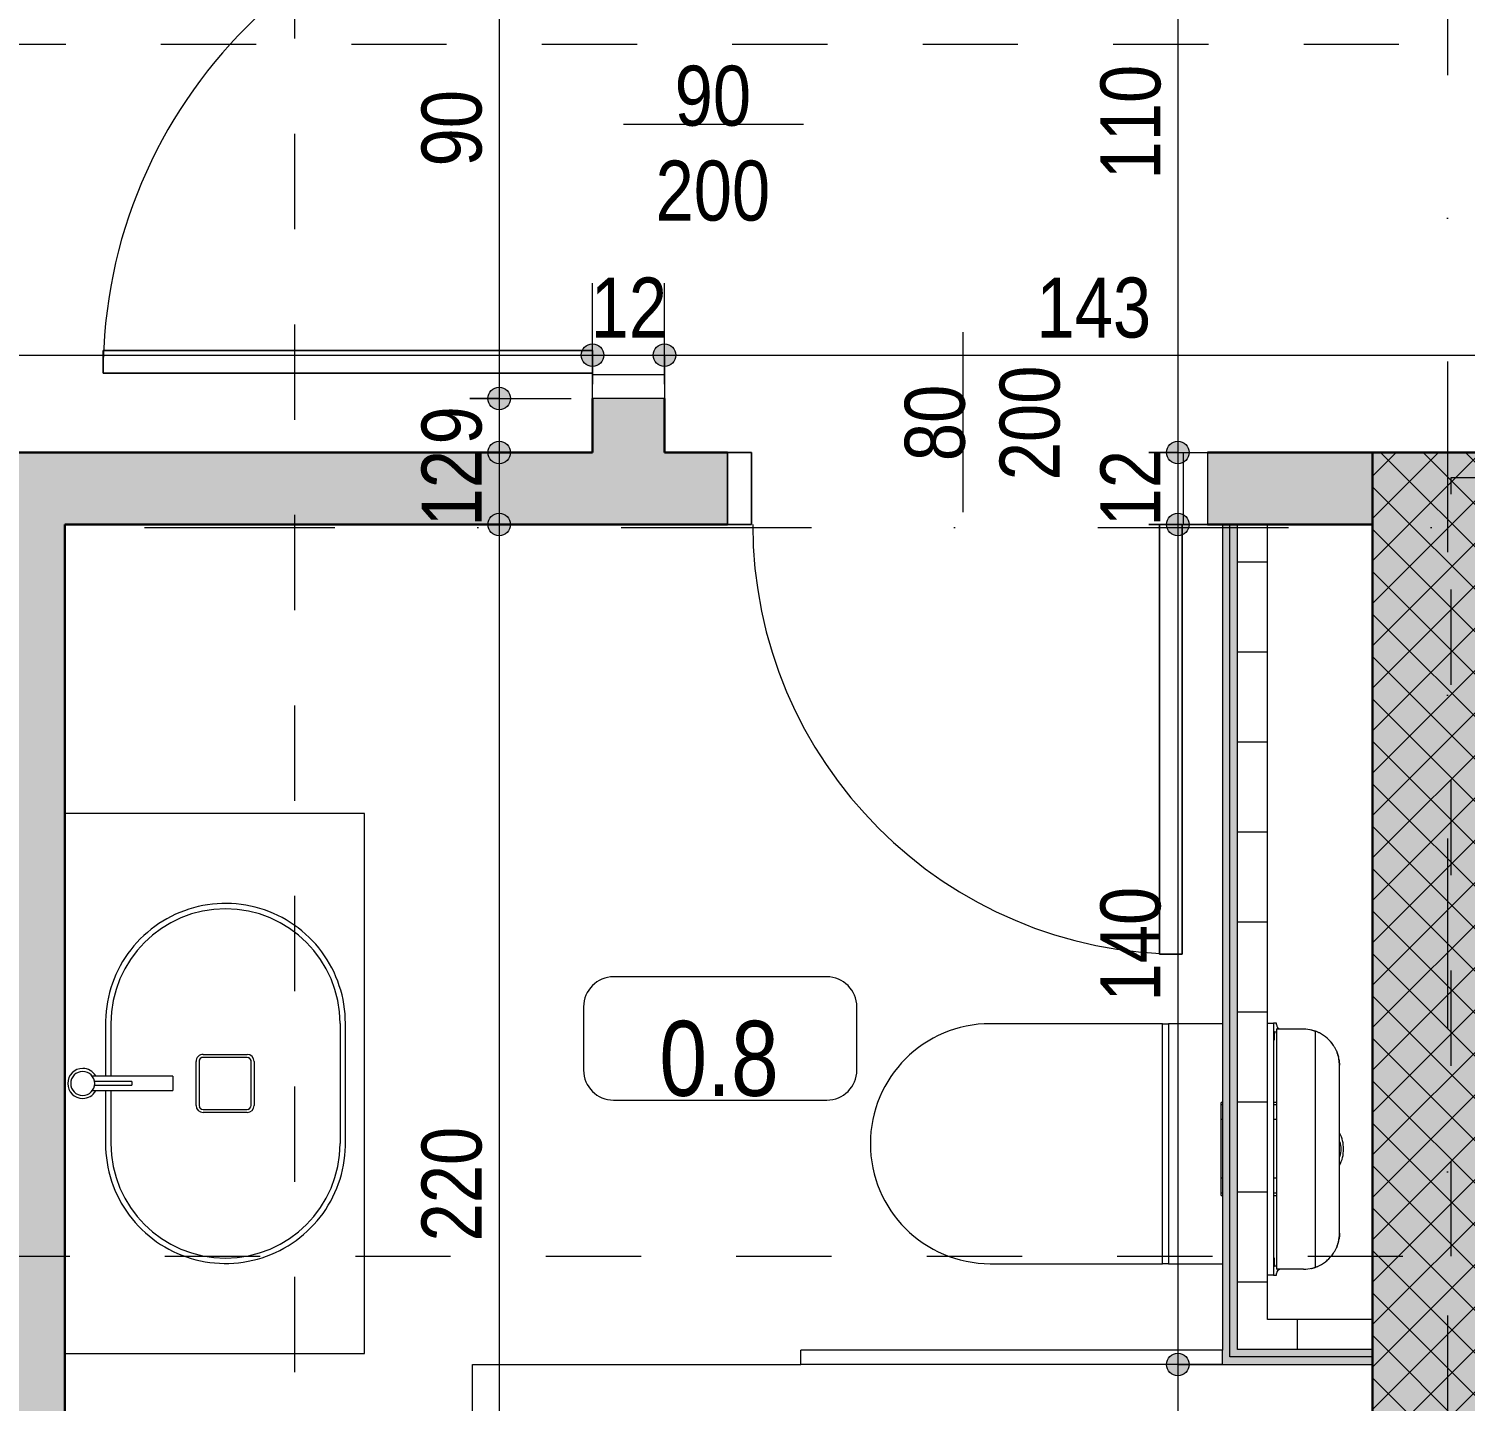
# Model space of a CAD drawing. Header units: centimetres. Extents: x -78 to 2022, y -1469 to 375.
# Drawn here: x 460.1 to 699.6, y -1059.7 to -831 of the extents above; entities that cross this region are included whole.
import ezdxf

# ---------------------------------------------------------------- set-up
doc = ezdxf.new("R2010")
doc.units = ezdxf.units.CM
doc.linetypes.add('Dash', pattern=[31.75, 15.875, -15.875])
doc.linetypes.add('Dash dot', pattern=[79.375, 31.75, -23.8125, 0, -23.8125])
for name, color, linetype, lineweight in [('A-ANNO-DIMS', 7, 'Continuous', 9), ('A-ANNO-DIMS-50', 7, 'Continuous', 9), ('A-AREA-IDEN', 7, 'Continuous', 9), ('A-DOOR', 7, 'Continuous', 9), ('A-DOOR-FRAM', 7, 'Continuous', 15), ('A-DOOR-IDEN', 7, 'Continuous', 9), ('A-WALL', 7, 'Continuous', 9), ('A-WALL-FNSH', 7, 'Continuous', 9), ('A-WALL-PATT', 7, 'Continuous', 9), ('G-ANNO-SYMB', 7, 'Continuous', 9), ('I-FURN', 7, 'Continuous', 9), ('P-SANR-FIXT', 7, 'Continuous', 9), ('S-COLS', 7, 'Continuous', 9), ('S-GRID', 7, 'Continuous', 9)]:
    doc.layers.add(name, color=color, linetype=linetype, lineweight=lineweight)
doc.styles.add('Arial Narrow', font='ARIALN.TTF', dxfattribs={"height": 12.5})
doc.styles.add('Arial Narrow_1', font='ARIALN.TTF', dxfattribs={"height": 10})
doc.styles.add('Arial Narrow_3', font='ARIALN.TTF', dxfattribs={"height": 10})
doc.dimstyles.new('TEC_DIM', dxfattribs={"dimscale": 30.48, "dimtxt": 10.23431, "dimasz": 0.492126, "dimexe": 0.393701, "dimexo": 0.246063, "dimgap": 0, "dimtad": 1, "dimdec": 0, "dimzin": 0, "dimdsep": 46, "dimtxsty": 'Arial Narrow_3', "dimblk1": 'DOTSMALL', "dimblk2": 'DOTSMALL', "dimsah": 1, "dimcen": 0.09, "dimazin": 0, "dimtfac": 1, "dimtdec": 4, "dimtix": 1, "dimtmove": 0, "dimatfit": 3, "dimfxl": 0, "dimtvp": 1, "dimtolj": 1, "dimtzin": 0, "dimarcsym": 0})

# ---------------------------------------------------------------- blocks, each defined once
blk = doc.blocks.new('TEC - ДУШ КАБИНА - ДУШ 150x80 пита-2354202-НИВО 0')
at = {"layer": 'P-SANR-FIXT'}
for p, q in [((150, 40), (150, -40)), ((150, 40), (150, -40)), ((23.87, 13.5), (48.87, 13.5)), ((23.87, -11.5), (23.87, 13.5)), ((48.87, 13.5), (48.87, -11.5)), ((0, 8.5), (1.5, 8.5)), ((1.5, 8.5), (1.5, -8.5)), ((2.05, 1.9), (1.5, 1.9)), ((2.05, -2.31), (2.05, 2.31)), ((2.05, 2.31), (4.76, 2.31)), ((4.76, 2.31), (4.76, -2.31)), ((2.05, -1.9), (1.5, -1.9)), ((4.76, -2.31), (2.05, -2.31)), ((1.5, -8.5), (0, -8.5)), ((48.87, -11.5), (23.87, -11.5)), ((150, -40), (95.3, -40)), ((150, -40), (95.3, -40))]:
    blk.add_line(p, q, dxfattribs=at)
for centre, radius in [((25.11, 11.92), 0.22), ((27.76, 13.02), 0.22), ((29.14, 13.02), 0.22), ((30.35, 13.02), 0.22), ((32.39, 13.02), 0.22), ((36.37, 11.92), 0.22), ((39.01, 13.02), 0.22), ((40.39, 13.02), 0.22), ((41.6, 13.02), 0.22), ((43.65, 13.02), 0.22), ((45.44, 11.92), 0.22), ((48.09, 13.02), 0.22), ((24.56, 10.6), 0.22), ((27.76, 10.38), 0.22), ((29.52, 10.76), 0.22), ((30.85, 9.5), 0.22), ((31.84, 11.15), 0.22), ((32.84, 10.32), 0.22), ((33.28, 11.48), 0.22), ((35.81, 10.6), 0.22), ((39.01, 10.38), 0.22), ((40.78, 10.76), 0.22), ((41.92, 10.32), 0.22), ((42.1, 9.5), 0.22), ((42.36, 11.48), 0.22), ((43.09, 11.15), 0.22), ((44.89, 10.6), 0.22), ((48.09, 10.38), 0.22), ((24.56, 8.94), 0.22), ((24.62, 7.51), 0.22), ((26.16, 8.94), 0.22), ((27.98, 9), 0.22), ((30.13, 8.12), 0.22), ((31.84, 8.06), 0.22), ((33, 7.01), 0.22), ((35.04, 8.12), 0.22), ((35.81, 8.94), 0.22), ((35.87, 7.51), 0.22), ((37.41, 8.94), 0.22), ((39.23, 9), 0.22), ((41.38, 8.12), 0.22), ((42.08, 7.01), 0.22), ((43.09, 8.06), 0.22), ((44.12, 8.12), 0.22), ((44.89, 8.94), 0.22), ((44.95, 7.51), 0.22), ((46.49, 8.94), 0.22), ((48.31, 9), 0.22), ((24.23, 5.03), 0.22), ((27.04, 4.59), 0.22), ((29.96, 5.69), 0.22), ((31.12, 5.42), 0.22), ((32.89, 6.24), 0.22), ((34.33, 5.14), 0.22), ((34.93, 6.46), 0.22), ((35.48, 5.03), 0.22), ((38.3, 4.59), 0.22), ((41.22, 5.69), 0.22), ((42.38, 5.42), 0.22), ((43.4, 5.14), 0.22), ((44.01, 6.46), 0.22), ((44.14, 6.24), 0.22), ((44.56, 5.03), 0.22), ((47.37, 4.59), 0.22), ((75, 0.5), 4.5), ((24.17, 2.33), 0.22), ((26.93, 2.61), 0.22), ((28.26, 3.93), 0.22), ((29.85, 3.93), 0.22), ((34.49, 3.32), 0.22), ((35.43, 2.33), 0.22), ((38.19, 2.61), 0.22), ((39.51, 3.93), 0.22), ((41.11, 3.93), 0.22), ((43.57, 3.32), 0.22), ((44.51, 2.33), 0.22), ((47.26, 2.61), 0.22), ((48.59, 3.93), 0.22), ((3.95, 0), 0.19), ((24.01, 0.35), 0.22), ((25.11, 0.39), 0.22), ((25.77, 1.01), 0.22), ((27.76, 1.49), 0.22), ((28.03, 1.94), 0.22), ((28.7, 0.35), 0.22), ((29.14, 1.49), 0.22), ((30.35, 1.49), 0.22), ((30.85, 1.95), 0.22), ((32.39, 1.49), 0.22), ((33.28, -0.05), 0.22), ((33.39, 1.34), 0.22), ((35.26, 0.35), 0.22), ((36.37, 0.39), 0.22), ((37.03, 1.01), 0.22), ((39.01, 1.49), 0.22), ((39.29, 1.94), 0.22), ((39.95, 0.35), 0.22), ((40.39, 1.49), 0.22), ((41.6, 1.49), 0.22), ((42.1, 1.95), 0.22), ((42.36, -0.05), 0.22), ((42.47, 1.34), 0.22), ((43.65, 1.49), 0.22), ((44.34, 0.35), 0.22), ((45.44, 0.39), 0.22), ((46.11, 1.01), 0.22), ((48.09, 1.49), 0.22), ((48.37, 1.94), 0.22), ((24.56, -0.93), 0.22), ((24.56, -2.59), 0.22), ((26.16, -2.59), 0.22), ((27.76, -1.16), 0.22), ((27.98, -2.53), 0.22), ((29.52, -0.77), 0.22), ((30.85, -2.04), 0.22), ((31.84, -0.38), 0.22), ((32.84, -1.21), 0.22), ((35.81, -0.93), 0.22), ((35.81, -2.59), 0.22), ((37.41, -2.59), 0.22), ((39.01, -1.16), 0.22), ((39.23, -2.53), 0.22), ((40.78, -0.77), 0.22), ((41.92, -1.21), 0.22), ((42.1, -2.04), 0.22), ((43.09, -0.38), 0.22), ((44.89, -0.93), 0.22), ((44.89, -2.59), 0.22), ((46.49, -2.59), 0.22), ((48.09, -1.16), 0.22), ((48.31, -2.53), 0.22), ((24.62, -4.02), 0.22), ((30.13, -3.41), 0.22), ((31.84, -3.47), 0.22), ((33, -4.52), 0.22), ((35.04, -3.41), 0.22), ((35.87, -4.02), 0.22), ((41.38, -3.41), 0.22), ((42.08, -4.52), 0.22), ((43.09, -3.47), 0.22), ((44.12, -3.41), 0.22), ((44.95, -4.02), 0.22), ((24.23, -6.5), 0.22), ((27.04, -6.94), 0.22), ((29.96, -5.84), 0.22), ((31.12, -6.12), 0.22), ((32.89, -5.29), 0.22), ((34.33, -6.39), 0.22), ((34.93, -5.07), 0.22), ((35.48, -6.5), 0.22), ((38.3, -6.94), 0.22), ((41.22, -5.84), 0.22), ((42.38, -6.12), 0.22), ((43.4, -6.39), 0.22), ((44.01, -5.07), 0.22), ((44.14, -5.29), 0.22), ((44.56, -6.5), 0.22), ((47.37, -6.94), 0.22), ((24.17, -9.2), 0.22), ((26.93, -8.93), 0.22), ((28.03, -9.59), 0.22), ((28.26, -7.6), 0.22), ((29.85, -7.6), 0.22), ((30.85, -9.59), 0.22), ((34.49, -8.21), 0.22), ((35.43, -9.2), 0.22), ((38.19, -8.93), 0.22), ((39.29, -9.59), 0.22), ((39.51, -7.6), 0.22), ((41.11, -7.6), 0.22), ((42.1, -9.59), 0.22), ((43.57, -8.21), 0.22), ((44.51, -9.2), 0.22), ((47.26, -8.93), 0.22), ((48.37, -9.59), 0.22), ((48.59, -7.6), 0.22), ((25.77, -10.52), 0.22), ((28.7, -11.19), 0.22), ((33.39, -10.19), 0.22), ((35.26, -11.19), 0.22), ((37.03, -10.52), 0.22), ((39.95, -11.19), 0.22), ((42.47, -10.19), 0.22), ((44.34, -11.19), 0.22), ((46.11, -10.52), 0.22)]:
    blk.add_circle(centre, radius, dxfattribs=at)
for centre, start, end in [((23.79, 8.12), 290.8766, 69.1234), ((23.68, 6.46), 329.3889, 30.6111), ((49.03, 0.35), 137.3417, 222.6583), ((23.79, -3.41), 290.8766, 69.1234), ((23.68, -5.07), 329.3889, 30.6111), ((24.01, -11.19), 229.8884, 130.1116), ((49.03, -11.19), 137.3417, 222.6583)]:
    blk.add_arc(centre, 0.22, start, end, dxfattribs=at)
blk = doc.blocks.new('ШКАФ_баня - ШКАФ_баня-2331758-НИВО 0')
at = {"layer": 'I-FURN'}
for p, q in [((-45, 0), (-45, -50)), ((45, -50), (45, 0)), ((-1.2, -4.5), (-1.2, -18)), ((1.2, -18), (1.2, -4.5)), ((-1.19, -6.8), (-10, -6.8)), ((-0.3, -4.88), (-0.3, -11.2)), ((0.3, -11.2), (0.3, -4.88)), ((10, -6.8), (1.19, -6.8)), ((-1.2, -7.7), (-10, -7.7)), ((10, -7.7), (1.2, -7.7)), ((0.3, -11.2), (-0.3, -11.2)), ((1.2, -18), (-1.2, -18)), ((-4.85, -30.39), (-4.85, -23.09)), ((-4.35, -23.09), (-4.35, -30.39)), ((-3.65, -21.89), (3.65, -21.89)), ((3.65, -22.39), (-3.65, -22.39)), ((4.35, -30.39), (4.35, -23.09)), ((4.85, -23.09), (4.85, -30.39)), ((-3.65, -31.09), (3.65, -31.09)), ((3.65, -31.59), (-3.65, -31.59)), ((10, -45.9), (-10, -45.9)), ((-10, -46.8), (10, -46.8)), ((-45, -50), (45, -50))]:
    blk.add_line(p, q, dxfattribs=at)
at = {"layer": 'I-FURN', "flags": 128}
for points in [[(-10, -6.8), (-10.8, -6.82), (-11.6, -6.86), (-12.39, -6.94), (-13.19, -7.06), (-13.97, -7.2), (-14.75, -7.37), (-15.53, -7.58), (-16.29, -7.82), (-17.05, -8.08), (-17.79, -8.38), (-18.52, -8.7), (-19.24, -9.06), (-19.94, -9.44), (-20.62, -9.85), (-21.29, -10.29), (-21.94, -10.76), (-22.58, -11.25), (-23.19, -11.76), (-23.78, -12.3), (-24.35, -12.87), (-24.89, -13.45), (-25.41, -14.06), (-25.91, -14.68), (-26.38, -15.33), (-26.83, -15.99), (-27.25, -16.68), (-27.64, -17.37), (-28, -18.09), (-28.34, -18.81), (-28.64, -19.55), (-28.92, -20.3), (-29.16, -21.07), (-29.37, -21.84), (-29.56, -22.62), (-29.71, -23.4), (-29.83, -24.19), (-29.92, -24.99), (-29.97, -25.78), (-30, -26.58), (-29.99, -27.38), (-29.95, -28.18), (-29.88, -28.98), (-29.78, -29.77), (-29.64, -30.56), (-29.48, -31.34), (-29.28, -32.12), (-29.05, -32.89), (-28.79, -33.64), (-28.5, -34.39), (-28.19, -35.12), (-27.84, -35.84), (-27.46, -36.55), (-27.06, -37.24), (-26.63, -37.91), (-26.17, -38.57), (-25.69, -39.21), (-25.18, -39.82), (-24.64, -40.42), (-24.09, -41), (-23.51, -41.55), (-22.91, -42.08), (-22.29, -42.58), (-21.65, -43.06), (-20.99, -43.51), (-20.31, -43.94), (-19.62, -44.34), (-18.91, -44.71), (-18.18, -45.05), (-17.45, -45.36), (-16.7, -45.64), (-15.94, -45.9), (-15.17, -46.12), (-14.4, -46.31), (-13.61, -46.47), (-12.82, -46.6), (-12.03, -46.7), (-11.23, -46.76), (-10.43, -46.8), (-10, -46.8)], [(10, -46.8), (10.8, -46.78), (11.6, -46.74), (12.39, -46.66), (13.19, -46.54), (13.97, -46.4), (14.75, -46.23), (15.53, -46.02), (16.29, -45.78), (17.05, -45.52), (17.79, -45.22), (18.52, -44.9), (19.24, -44.54), (19.94, -44.16), (20.62, -43.75), (21.29, -43.31), (21.94, -42.84), (22.58, -42.35), (23.19, -41.84), (23.78, -41.3), (24.35, -40.73), (24.89, -40.15), (25.41, -39.54), (25.91, -38.92), (26.38, -38.27), (26.83, -37.61), (27.25, -36.92), (27.64, -36.23), (28, -35.51), (28.34, -34.79), (28.64, -34.05), (28.92, -33.3), (29.16, -32.53), (29.37, -31.76), (29.56, -30.98), (29.71, -30.2), (29.83, -29.41), (29.92, -28.61), (29.97, -27.82), (30, -27.02), (29.99, -26.22), (29.95, -25.42), (29.88, -24.62), (29.78, -23.83), (29.64, -23.04), (29.48, -22.26), (29.28, -21.48), (29.05, -20.71), (28.79, -19.96), (28.5, -19.21), (28.19, -18.48), (27.84, -17.76), (27.46, -17.05), (27.06, -16.36), (26.63, -15.69), (26.17, -15.03), (25.69, -14.39), (25.18, -13.78), (24.64, -13.18), (24.09, -12.6), (23.51, -12.05), (22.91, -11.52), (22.29, -11.02), (21.65, -10.54), (20.99, -10.09), (20.31, -9.66), (19.62, -9.26), (18.91, -8.89), (18.18, -8.55), (17.45, -8.24), (16.7, -7.96), (15.94, -7.7), (15.17, -7.48), (14.4, -7.29), (13.61, -7.13), (12.82, -7), (12.03, -6.9), (11.23, -6.84), (10.43, -6.8), (10, -6.8)]]:
    blk.add_lwpolyline(points, dxfattribs=at)
at = {"layer": 'I-FURN'}
for centre, radius, start, end in [((0, -3), 2.5, 360, 180), ((0, -3), 2, 360, 180), ((0, -3), 2.5, 180, 239.8518), ((0, -3), 2, 180, 360), ((0, -3), 2.5, 300.1482, 360), ((-10, -26.8), 19.1, 90, 270), ((10, -26.8), 19.1, 270, 90), ((-3.65, -23.09), 1.2, 90, 180), ((-3.65, -23.09), 0.7, 90, 180), ((-3.65, -23.09), 0.7, 105, 135), ((3.65, -23.09), 1.2, 0, 90), ((3.65, -23.09), 0.7, 360, 90), ((3.65, -23.09), 0.7, 15, 75), ((-3.65, -30.39), 1.2, 180, 270), ((-3.65, -30.39), 0.7, 180, 270), ((-3.65, -30.39), 0.7, 195, 225), ((3.65, -30.39), 0.7, 270, 360), ((3.65, -30.39), 1.2, 270, 0), ((3.65, -30.39), 0.7, 270, 300), ((3.65, -30.39), 0.7, 315, 345)]:
    blk.add_arc(centre, radius, start, end, dxfattribs=at)
blk = doc.blocks.new('WC 01 - WC-2236030-НИВО 0')
at = {"layer": 'P-SANR-FIXT'}
for p, q in [((-20, 36.7), (-20, 27.7)), ((20, 27.7), (20, 36.7)), ((-20, 27.7), (20, 27.7)), ((-20, 26.7), (-20, 27.7)), ((20, 26.7), (-20, 26.7)), ((-20, 26.7), (-20, -2)), ((20, 27.7), (20, 26.7)), ((20, -2), (20, 26.7))]:
    blk.add_line(p, q, dxfattribs=at)
blk.add_arc((0, -2), 20, 180, 360, dxfattribs=at)
blk = doc.blocks.new('TEC_DOOR-INT - 80x200-2358334-НИВО 0')
at = {"layer": 'A-DOOR', "lineweight": 15}
for p, q in [((32, -6), (35.8, -6)), ((32, -77.6), (32, -6)), ((32, -6), (32, -77.6)), ((35.8, -6), (32, -6)), ((35.8, -6), (35.8, -77.6)), ((35.8, -77.6), (35.8, -6)), ((35.8, -77.6), (32, -77.6)), ((32, -77.6), (35.8, -77.6))]:
    blk.add_line(p, q, dxfattribs=at)
at = {"layer": 'A-DOOR'}
blk.add_arc((35.8, -6), 71.6, 180, 270, dxfattribs=at)
at = {"layer": 'A-DOOR-FRAM'}
for p, q in [((-40, -6), (-40, 6)), ((-40, 6), (-36, 6)), ((-36, 6), (-40, 6)), ((-40, 6), (-40, -6)), ((-36, 6), (-36, -6)), ((-36, -6), (-36, 6)), ((36, 6), (40, 6)), ((36, -6), (36, 6)), ((36, -6), (36, 6)), ((36, 6), (40, 6)), ((40, 6), (40, -6)), ((40, 6), (40, -6)), ((-36, -6), (-40, -6)), ((-40, -6), (-36, -6)), ((40, -6), (36, -6)), ((40, -6), (36, -6))]:
    blk.add_line(p, q, dxfattribs=at)
blk = doc.blocks.new('TEC_DOOR-INT - 90x200-2358335-НИВО 0')
at = {"layer": 'A-DOOR', "lineweight": 15}
for p, q in [((37, -6), (40.8, -6)), ((37, -87.6), (37, -6)), ((37, -6), (37, -87.6)), ((40.8, -6), (37, -6)), ((40.8, -6), (40.8, -87.6)), ((40.8, -87.6), (40.8, -6)), ((40.8, -87.6), (37, -87.6)), ((37, -87.6), (40.8, -87.6))]:
    blk.add_line(p, q, dxfattribs=at)
at = {"layer": 'A-DOOR'}
blk.add_arc((40.8, -6), 81.6, 180, 270, dxfattribs=at)
at = {"layer": 'A-DOOR-FRAM'}
for p, q in [((-45, -6), (-45, 6)), ((-45, 6), (-41, 6)), ((-41, 6), (-45, 6)), ((-45, 6), (-45, -6)), ((-41, 6), (-41, -6)), ((-41, -6), (-41, 6)), ((41, 6), (45, 6)), ((41, -6), (41, 6)), ((41, -6), (41, 6)), ((41, 6), (45, 6)), ((45, 6), (45, -6)), ((45, 6), (45, -6)), ((-41, -6), (-45, -6)), ((-45, -6), (-41, -6)), ((45, -6), (41, -6)), ((45, -6), (41, -6))]:
    blk.add_line(p, q, dxfattribs=at)
blk = doc.blocks.new('СИСТЕМА ЗА ВГРАЖДАНЕ GROHE - Rapid_SL_38675001-2232490-НИВО 0')
at = {"layer": 'P-SANR-FIXT'}
for p, q in [((666.64, -996.69), (667.64, -996.69)), ((667.64, -996.69), (667.64, -1038.69)), ((668.14, -996.69), (667.64, -996.69)), ((667.79, -999.49), (667.79, -998.13)), ((668.14, -996.95), (668.14, -996.69)), ((668.14, -997.65), (668.14, -1037.72)), ((668.14, -997.65), (668.64, -997.65)), ((668.64, -997.65), (672.64, -997.65)), ((672.64, -997.72), (672.64, -997.65)), ((674.64, -1037.38), (674.64, -998.07)), ((667.64, -999.49), (667.79, -999.49)), ((678.64, -1031.72), (678.64, -1003.72)), ((659.14, -1009.9), (658.94, -1009.9)), ((658.94, -1009.9), (658.94, -1009.9)), ((658.94, -1010.05), (658.94, -1009.9)), ((658.94, -1010.29), (658.94, -1010.05)), ((658.94, -1012.74), (658.94, -1010.29)), ((659.14, -1010.29), (658.94, -1010.29)), ((668.16, -1009.9), (667.64, -1009.9)), ((668.16, -1010.29), (667.64, -1010.29)), ((668.16, -1010.11), (668.16, -1010.29)), ((668.16, -1010.29), (668.16, -1012.74)), ((658.94, -1022.54), (658.94, -1012.74)), ((659.14, -1012.74), (658.94, -1012.74)), ((668.16, -1012.74), (667.64, -1012.74)), ((668.16, -1012.74), (668.16, -1022.54)), ((658.94, -1025.01), (658.94, -1022.54)), ((659.14, -1022.54), (658.94, -1022.54)), ((668.16, -1022.54), (667.64, -1022.54)), ((668.16, -1022.54), (668.16, -1025.01)), ((658.94, -1025.25), (658.94, -1025.01)), ((659.14, -1025.01), (658.94, -1025.01)), ((658.94, -1025.4), (658.94, -1025.25)), ((658.94, -1025.4), (659.14, -1025.4)), ((658.94, -1025.4), (658.94, -1025.4)), ((668.16, -1025.01), (667.64, -1025.01)), ((667.64, -1025.4), (668.16, -1025.4)), ((668.16, -1025.01), (668.16, -1025.19)), ((667.79, -1035.89), (667.64, -1035.89)), ((667.79, -1037.24), (667.79, -1035.89)), ((667.64, -1038.69), (666.64, -1038.69)), ((667.64, -1038.69), (668.14, -1038.69)), ((668.64, -1037.72), (668.14, -1037.72)), ((668.14, -1038.69), (668.14, -1038.42)), ((672.64, -1037.72), (668.64, -1037.72))]:
    blk.add_line(p, q, dxfattribs=at)
for centre, radius, start, end in [((667.89, -997.9), 0.25, 246.4218, 270), ((667.89, -998.4), 0.25, 0, 90), ((667.89, -998.4), 0.25, 0, 30), ((668.85, -996.95), 0.706, 180, 262.3719), ((672.64, -1003.72), 6, 75.5225, 90), ((672.64, -1003.72), 6, 76.7113, 77.567), ((672.64, -1003.72), 6, 33.5573, 63.7897), ((672.64, -1003.72), 6, 47.8843, 51.5756), ((672.64, -1003.72), 6, 35.5088, 39.1323), ((673.53, -1017.69), 5.8, 360, 27.5667), ((673.53, -1017.69), 5.8, 332.3078, 360), ((673.53, -1017.69), 5.38, 360, 13.0464), ((673.53, -1017.69), 5.38, 346.9536, 360), ((672.64, -1031.72), 6, 296.2103, 326.4427), ((672.64, -1031.72), 6, 308.4244, 312.1157), ((672.64, -1031.72), 6, 320.8677, 324.4912), ((667.89, -1037.47), 0.25, 90, 113.5782), ((667.89, -1036.97), 0.25, 270, 0), ((667.89, -1036.97), 0.25, 330, 0), ((668.85, -1038.42), 0.706, 97.6281, 180), ((672.64, -1031.72), 6, 270, 284.4775), ((672.64, -1031.72), 6, 282.433, 283.2887)]:
    blk.add_arc(centre, radius, start, end, dxfattribs=at)
for points, knots in [([(674.64, -998.07), (674.64, -998.07), (674.63, -998.06), (674.6, -998.05), (674.53, -998.03), (674.46, -998.01), (674.4, -997.98), (674.35, -997.97), (674.27, -997.95), (674.2, -997.93), (674.14, -997.91)], [0, 0, 0, 0, 0.142857, 0.285714, 0.428571, 0.571429, 0.678571, 0.732143, 0.785714, 1, 1, 1, 1]), ([(675.29, -998.34), (675.25, -998.32), (675.16, -998.27), (674.98, -998.19), (674.8, -998.12), (674.67, -998.08), (674.64, -998.07), (674.64, -998.07)], [0, 0, 0, 0, 0.142857, 0.285714, 0.571429, 0.785714, 1, 1, 1, 1]), ([(677.64, -1035.04), (677.74, -1034.89), (677.92, -1034.6), (678.15, -1034.13), (678.33, -1033.66), (678.57, -1032.86), (678.64, -1032.21), (678.64, -1031.72)], [0, 0, 0, 0, 0.142857, 0.285714, 0.428571, 0.571429, 1, 1, 1, 1]), ([(674.64, -1037.38), (674.64, -1037.38), (674.69, -1037.36), (674.85, -1037.31), (674.98, -1037.25), (675.04, -1037.22), (675.14, -1037.18), (675.23, -1037.14), (675.29, -1037.11)], [0, 0, 0, 0, 0.285714, 0.571429, 0.678571, 0.732143, 0.785714, 1, 1, 1, 1])]:
    blk.add_open_spline(points, degree=3, knots=knots, dxfattribs=at)
for points in [[(678.64, -1003.72), (678.64, -1003.56), (678.63, -1003.24), (678.57, -1002.75), (678.47, -1002.27), (678.33, -1001.79), (678.15, -1001.32), (677.92, -1000.85), (677.74, -1000.55), (677.64, -1000.41)], [(678.14, -1001.33), (678.19, -1001.44), (678.28, -1001.66), (678.39, -1002), (678.45, -1002.23), (678.48, -1002.34)], [(678.55, -1002.69), (678.61, -1003.03), (678.64, -1003.38), (678.64, -1003.72)], [(678.64, -1031.72), (678.64, -1031.84), (678.64, -1032.07), (678.61, -1032.42), (678.57, -1032.65), (678.55, -1032.76)], [(678.48, -1033.11), (678.45, -1033.22), (678.39, -1033.45), (678.28, -1033.79), (678.19, -1034.01), (678.14, -1034.12)], [(674.14, -1037.53), (674.18, -1037.52), (674.25, -1037.5), (674.36, -1037.47), (674.45, -1037.44), (674.53, -1037.42), (674.6, -1037.4), (674.63, -1037.38), (674.64, -1037.38), (674.64, -1037.38)]]:
    blk.add_open_spline(points, degree=3, dxfattribs=at)
blk = doc.blocks.new('VITRINA - ВИТРИНА 80х240-2367799-НИВО 0')
at = {"layer": 'P-SANR-FIXT'}
for p, q in [((1.2, 35.3), (-1.2, 35.3)), ((-1.2, 35.3), (-1.2, -35)), ((1.2, 35.3), (1.2, -35)), ((1.2, -35), (-1.2, -35))]:
    blk.add_line(p, q, dxfattribs=at)
blk = doc.blocks.new('TEC_ROOM_TAG - TEC_ROOM_TAG-32046-НИВО 0')
at = {"layer": 'A-AREA-IDEN'}
for p, q in [((0.3718, 0.1968), (-0.3391, 0.1968)), ((-0.4391, 0.0968), (-0.4391, -0.1143)), ((0.4718, -0.1143), (0.4718, 0.0968)), ((-0.3391, -0.2143), (0.3718, -0.2143))]:
    blk.add_line(p, q, dxfattribs=at)
for centre, start, end in [((-0.3391, 0.0968), 90, 180), ((0.3718, 0.0968), 360, 90), ((-0.3391, -0.1143), 180, 270), ((0.3718, -0.1143), 270, 360)]:
    blk.add_arc(centre, 0.1, start, end, dxfattribs=at)
blk = doc.blocks.new('TEC_DOOR_TAG - TEC_DOOR_TAG-22318-НИВО 0')
at = {"layer": 'A-DOOR-IDEN'}
blk.add_line((-0.0145, -0.0167), (-0.0145, 0.5833), dxfattribs=at)
blk = doc.blocks.new('DIMBLOCK34-НИВО 0')
at = {"layer": 'A-ANNO-DIMS-50', "transparency": 16777216}
h = blk.add_hatch(color=256, dxfattribs=at)
edge = h.paths.add_edge_path()
edge.add_arc((204.14, -1378.77), 1.88, 0, 360)
h = blk.add_hatch(color=256, dxfattribs=at)
edge = h.paths.add_edge_path()
edge.add_arc((1799.14, -1378.77), 1.88, 0, 360)
for p, q in [((1799.14, -769.09), (1799.14, -1390.77)), ((1799.14, -1378.77), (1799.14, -769.09)), ((204.14, -1264.09), (204.14, -1390.77)), ((204.14, -1378.77), (204.14, -1264.09)), ((204.14, -1378.77), (1799.14, -1378.77))]:
    blk.add_line(p, q, dxfattribs=at)
for centre in [(204.14, -1378.77), (1799.14, -1378.77)]:
    blk.add_circle(centre, 1.88, dxfattribs=at)
at = {"layer": 'A-ANNO-DIMS-50', "color": 0, "transparency": 16777216, "insert": (988.97, -1365.85), "char_height": 10, "width": 30.4105, "attachment_point": 1, "line_spacing_factor": 0.974696, "style": 'Arial Narrow_3'}
blk.add_mtext('1595', dxfattribs=at)
blk = doc.blocks.new('_DotSmall')
at = {"color": 0, "linetype": 'ByBlock', "const_width": 0.5}
blk.add_lwpolyline([(-0.0625, 0, 1), (0.0625, 0, 1)], format="xyb", close=True, dxfattribs=at)
blk = doc.blocks.new('DIMBLOCK105-НИВО 0')
at = {"layer": 'A-ANNO-DIMS-50', "transparency": 16777216}
h = blk.add_hatch(color=256, dxfattribs=at)
edge = h.paths.add_edge_path()
edge.add_arc((651.71, -791.59), 1.88, 0, 360)
h = blk.add_hatch(color=256, dxfattribs=at)
edge = h.paths.add_edge_path()
edge.add_arc((651.71, -901.59), 1.88, 0, 360)
for p, q in [((646.86, -791.59), (663.71, -791.59)), ((651.71, -791.59), (646.86, -791.59)), ((651.71, -791.59), (651.71, -901.59)), ((646.86, -901.59), (663.71, -901.59)), ((651.71, -901.59), (646.86, -901.59))]:
    blk.add_line(p, q, dxfattribs=at)
for centre in [(651.71, -791.59), (651.71, -901.59)]:
    blk.add_circle(centre, 1.88, dxfattribs=at)
at = {"layer": 'A-ANNO-DIMS-50', "color": 0, "transparency": 16777216, "insert": (638.79, -856.09), "char_height": 10, "width": 22.8079, "attachment_point": 1, "rotation": 90, "line_spacing_factor": 0.974696, "style": 'Arial Narrow_3'}
blk.add_mtext('110', dxfattribs=at)
blk = doc.blocks.new('DIMBLOCK106-НИВО 0')
at = {"layer": 'A-ANNO-DIMS-50', "transparency": 16777216}
h = blk.add_hatch(color=256, dxfattribs=at)
edge = h.paths.add_edge_path()
edge.add_arc((651.71, -901.59), 1.88, 0, 360)
h = blk.add_hatch(color=256, dxfattribs=at)
edge = h.paths.add_edge_path()
edge.add_arc((651.71, -913.59), 1.88, 0, 360)
for p, q in [((646.86, -901.59), (663.71, -901.59)), ((651.71, -901.59), (646.86, -901.59)), ((651.71, -901.59), (651.71, -913.59)), ((646.86, -913.59), (663.71, -913.59)), ((651.71, -913.59), (646.86, -913.59))]:
    blk.add_line(p, q, dxfattribs=at)
for centre in [(651.71, -901.59), (651.71, -913.59)]:
    blk.add_circle(centre, 1.88, dxfattribs=at)
at = {"layer": 'A-ANNO-DIMS-50', "color": 0, "transparency": 16777216, "insert": (638.79, -913.92), "char_height": 10, "width": 15.2053, "attachment_point": 1, "rotation": 90, "line_spacing_factor": 0.974696, "style": 'Arial Narrow_3'}
blk.add_mtext('12', dxfattribs=at)
blk = doc.blocks.new('DIMBLOCK107-НИВО 0')
at = {"layer": 'A-ANNO-DIMS-50', "transparency": 16777216}
h = blk.add_hatch(color=256, dxfattribs=at)
edge = h.paths.add_edge_path()
edge.add_arc((651.71, -913.59), 1.88, 0, 360)
h = blk.add_hatch(color=256, dxfattribs=at)
edge = h.paths.add_edge_path()
edge.add_arc((651.71, -1053.59), 1.88, 0, 360)
for p, q in [((646.86, -913.59), (663.71, -913.59)), ((651.71, -913.59), (646.86, -913.59)), ((651.71, -913.59), (651.71, -1053.59)), ((651.64, -1053.59), (663.71, -1053.59)), ((651.71, -1053.59), (651.64, -1053.59))]:
    blk.add_line(p, q, dxfattribs=at)
for centre in [(651.71, -913.59), (651.71, -1053.59)]:
    blk.add_circle(centre, 1.88, dxfattribs=at)
at = {"layer": 'A-ANNO-DIMS-50', "color": 0, "transparency": 16777216, "insert": (638.79, -993.09), "char_height": 10, "width": 22.8079, "attachment_point": 1, "rotation": 90, "line_spacing_factor": 0.974696, "style": 'Arial Narrow_3'}
blk.add_mtext('140', dxfattribs=at)
blk = doc.blocks.new('DIMBLOCK108-НИВО 0')
at = {"layer": 'A-ANNO-DIMS-50', "transparency": 16777216}
h = blk.add_hatch(color=256, dxfattribs=at)
edge = h.paths.add_edge_path()
edge.add_arc((651.71, -1053.59), 1.88, 0, 360)
h = blk.add_hatch(color=256, dxfattribs=at)
edge = h.paths.add_edge_path()
edge.add_arc((651.71, -1133.59), 1.88, 0, 360)
for p, q in [((651.64, -1053.59), (663.71, -1053.59)), ((651.71, -1053.59), (651.64, -1053.59)), ((651.71, -1053.59), (651.71, -1133.59)), ((646.86, -1133.59), (663.71, -1133.59)), ((651.71, -1133.59), (646.86, -1133.59))]:
    blk.add_line(p, q, dxfattribs=at)
for centre in [(651.71, -1053.59), (651.71, -1133.59)]:
    blk.add_circle(centre, 1.88, dxfattribs=at)
at = {"layer": 'A-ANNO-DIMS-50', "color": 0, "transparency": 16777216, "insert": (638.79, -1099.92), "char_height": 10, "width": 15.2053, "attachment_point": 1, "rotation": 90, "line_spacing_factor": 0.974696, "style": 'Arial Narrow_3'}
blk.add_mtext('80', dxfattribs=at)
blk = doc.blocks.new('DIMBLOCK116-НИВО 0')
at = {"layer": 'A-ANNO-DIMS-50', "transparency": 16777216}
h = blk.add_hatch(color=256, dxfattribs=at)
edge = h.paths.add_edge_path()
edge.add_arc((538.55, -802.59), 1.88, 0, 360)
h = blk.add_hatch(color=256, dxfattribs=at)
edge = h.paths.add_edge_path()
edge.add_arc((538.55, -892.59), 1.88, 0, 360)
for p, q in [((533.7, -802.59), (550.55, -802.59)), ((538.55, -802.59), (533.7, -802.59)), ((538.55, -802.59), (538.55, -892.59)), ((533.7, -892.59), (550.55, -892.59)), ((538.55, -892.59), (533.7, -892.59))]:
    blk.add_line(p, q, dxfattribs=at)
for centre in [(538.55, -802.59), (538.55, -892.59)]:
    blk.add_circle(centre, 1.88, dxfattribs=at)
at = {"layer": 'A-ANNO-DIMS-50', "color": 0, "transparency": 16777216, "insert": (525.63, -853.92), "char_height": 10, "width": 15.2053, "attachment_point": 1, "rotation": 90, "line_spacing_factor": 0.974696, "style": 'Arial Narrow_3'}
blk.add_mtext('90', dxfattribs=at)
blk = doc.blocks.new('DIMBLOCK117-НИВО 0')
at = {"layer": 'A-ANNO-DIMS-50', "transparency": 16777216}
h = blk.add_hatch(color=256, dxfattribs=at)
edge = h.paths.add_edge_path()
edge.add_arc((538.55, -892.59), 1.88, 0, 360)
h = blk.add_hatch(color=256, dxfattribs=at)
edge = h.paths.add_edge_path()
edge.add_arc((538.55, -901.59), 1.88, 0, 360)
for p, q in [((533.7, -892.59), (550.55, -892.59)), ((538.55, -892.59), (533.7, -892.59)), ((538.55, -892.59), (538.55, -901.59)), ((533.7, -901.59), (550.55, -901.59)), ((538.55, -901.59), (533.7, -901.59))]:
    blk.add_line(p, q, dxfattribs=at)
for centre in [(538.55, -892.59), (538.55, -901.59)]:
    blk.add_circle(centre, 1.88, dxfattribs=at)
at = {"layer": 'A-ANNO-DIMS-50', "color": 0, "transparency": 16777216, "insert": (525.63, -900.25), "char_height": 10, "width": 7.6026, "attachment_point": 1, "rotation": 90, "line_spacing_factor": 0.974696, "style": 'Arial Narrow_3'}
blk.add_mtext('\\fArial Narrow|b0|i0|c204|p34|;9', dxfattribs=at)
blk = doc.blocks.new('DIMBLOCK118-НИВО 0')
at = {"layer": 'A-ANNO-DIMS-50', "transparency": 16777216}
h = blk.add_hatch(color=256, dxfattribs=at)
edge = h.paths.add_edge_path()
edge.add_arc((538.55, -901.59), 1.88, 0, 360)
h = blk.add_hatch(color=256, dxfattribs=at)
edge = h.paths.add_edge_path()
edge.add_arc((538.55, -913.59), 1.88, 0, 360)
for p, q in [((533.7, -901.59), (550.55, -901.59)), ((538.55, -901.59), (533.7, -901.59)), ((538.55, -901.59), (538.55, -913.59)), ((533.7, -913.59), (550.55, -913.59)), ((538.55, -913.59), (533.7, -913.59))]:
    blk.add_line(p, q, dxfattribs=at)
for centre in [(538.55, -901.59), (538.55, -913.59)]:
    blk.add_circle(centre, 1.88, dxfattribs=at)
at = {"layer": 'A-ANNO-DIMS-50', "color": 0, "transparency": 16777216, "insert": (525.63, -913.92), "char_height": 10, "width": 15.2053, "attachment_point": 1, "rotation": 90, "line_spacing_factor": 0.974696, "style": 'Arial Narrow_3'}
blk.add_mtext('12', dxfattribs=at)
blk = doc.blocks.new('DIMBLOCK119-НИВО 0')
at = {"layer": 'A-ANNO-DIMS-50', "transparency": 16777216}
h = blk.add_hatch(color=256, dxfattribs=at)
edge = h.paths.add_edge_path()
edge.add_arc((538.55, -913.59), 1.88, 0, 360)
h = blk.add_hatch(color=256, dxfattribs=at)
edge = h.paths.add_edge_path()
edge.add_arc((538.55, -1133.59), 1.88, 0, 360)
for p, q in [((533.7, -913.59), (550.55, -913.59)), ((538.55, -913.59), (533.7, -913.59)), ((538.55, -913.59), (538.55, -1133.59)), ((533.7, -1133.59), (550.55, -1133.59)), ((538.55, -1133.59), (533.7, -1133.59))]:
    blk.add_line(p, q, dxfattribs=at)
for centre in [(538.55, -913.59), (538.55, -1133.59)]:
    blk.add_circle(centre, 1.88, dxfattribs=at)
at = {"layer": 'A-ANNO-DIMS-50', "color": 0, "transparency": 16777216, "insert": (525.63, -1033.09), "char_height": 10, "width": 22.8079, "attachment_point": 1, "rotation": 90, "line_spacing_factor": 0.974696, "style": 'Arial Narrow_3'}
blk.add_mtext('220', dxfattribs=at)
blk = doc.blocks.new('DIMBLOCK236-НИВО 0')
at = {"layer": 'A-ANNO-DIMS-50', "transparency": 16777216}
h = blk.add_hatch(color=256, dxfattribs=at)
edge = h.paths.add_edge_path()
edge.add_arc((249.14, -885.36), 1.88, 0, 360)
h = blk.add_hatch(color=256, dxfattribs=at)
edge = h.paths.add_edge_path()
edge.add_arc((554.14, -885.36), 1.88, 0, 360)
for p, q in [((249.14, -890.21), (249.14, -873.36)), ((554.14, -890.21), (554.14, -873.36)), ((249.14, -885.36), (554.14, -885.36)), ((249.14, -885.36), (249.14, -890.21)), ((554.14, -885.36), (554.14, -890.21))]:
    blk.add_line(p, q, dxfattribs=at)
for centre in [(249.14, -885.36), (554.14, -885.36)]:
    blk.add_circle(centre, 1.88, dxfattribs=at)
at = {"layer": 'A-ANNO-DIMS-50', "color": 0, "transparency": 16777216, "insert": (392.14, -872.44), "char_height": 10, "width": 22.8079, "attachment_point": 1, "line_spacing_factor": 0.974696, "style": 'Arial Narrow_3'}
blk.add_mtext('305', dxfattribs=at)
blk = doc.blocks.new('DIMBLOCK237-НИВО 0')
at = {"layer": 'A-ANNO-DIMS-50', "transparency": 16777216}
h = blk.add_hatch(color=256, dxfattribs=at)
edge = h.paths.add_edge_path()
edge.add_arc((554.14, -885.36), 1.88, 0, 360)
h = blk.add_hatch(color=256, dxfattribs=at)
edge = h.paths.add_edge_path()
edge.add_arc((566.14, -885.36), 1.88, 0, 360)
for p, q in [((554.14, -890.21), (554.14, -873.36)), ((566.14, -890.21), (566.14, -873.36)), ((554.14, -885.36), (566.14, -885.36)), ((554.14, -885.36), (554.14, -890.21)), ((566.14, -885.36), (566.14, -890.21))]:
    blk.add_line(p, q, dxfattribs=at)
for centre in [(554.14, -885.36), (566.14, -885.36)]:
    blk.add_circle(centre, 1.88, dxfattribs=at)
at = {"layer": 'A-ANNO-DIMS-50', "color": 0, "transparency": 16777216, "insert": (553.81, -872.44), "char_height": 10, "width": 15.2053, "attachment_point": 1, "line_spacing_factor": 0.974696, "style": 'Arial Narrow_3'}
blk.add_mtext('12', dxfattribs=at)
blk = doc.blocks.new('DIMBLOCK238-НИВО 0')
at = {"layer": 'A-ANNO-DIMS-50', "transparency": 16777216}
h = blk.add_hatch(color=256, dxfattribs=at)
edge = h.paths.add_edge_path()
edge.add_arc((566.14, -885.36), 1.88, 0, 360)
h = blk.add_hatch(color=256, dxfattribs=at)
edge = h.paths.add_edge_path()
edge.add_arc((709.14, -885.36), 1.88, 0, 360)
for p, q in [((566.14, -890.21), (566.14, -873.36)), ((709.14, -894.09), (709.14, -873.36)), ((566.14, -885.36), (709.14, -885.36)), ((566.14, -885.36), (566.14, -890.21)), ((709.14, -885.36), (709.14, -894.09))]:
    blk.add_line(p, q, dxfattribs=at)
for centre in [(566.14, -885.36), (709.14, -885.36)]:
    blk.add_circle(centre, 1.88, dxfattribs=at)
at = {"layer": 'A-ANNO-DIMS-50', "color": 0, "transparency": 16777216, "insert": (628.14, -872.44), "char_height": 10, "width": 22.8079, "attachment_point": 1, "line_spacing_factor": 0.974696, "style": 'Arial Narrow_3'}
blk.add_mtext('143', dxfattribs=at)

msp = doc.modelspace()

# ---------------------------------------------------------------- hatches: boundary and pattern name
at = {"layer": 'A-WALL-PATT', "true_color": 0x808080}
h = msp.add_hatch(color=8, dxfattribs=at)
h.paths.add_polyline_path([(566.14, -901.59), (566.14, -892.59), (554.14, -892.59), (554.14, -901.59)])
h.paths.add_polyline_path([(566.14, -802.59), (566.14, -791.59), (554.14, -791.59), (554.14, -802.59)])
h = msp.add_hatch(color=8, dxfattribs=at)
h.paths.add_polyline_path([(656.64, -913.59), (684.14, -913.59), (684.14, -901.59), (656.64, -901.59)])
h.paths.add_polyline_path([(250.11, -913.59), (259.14, -913.59), (259.14, -901.59), (249.14, -901.59), (249.14, -913.59)])
h.paths.add_polyline_path([(444.14, -913.59), (576.64, -913.59), (576.64, -901.59), (444.14, -901.59)])
for points in [[(684.14, -1181.59), (709.14, -1181.59), (709.14, -901.59), (684.14, -901.59), (684.14, -1158.59)], [(466.14, -1133.59), (466.14, -913.59), (454.14, -913.59), (454.14, -1133.59)]]:
    msp.add_hatch(color=8, dxfattribs=at).paths.add_polyline_path(points)
at = {"layer": 'A-WALL-PATT', "true_color": 0xffff80}
for points in [[(659.14, -1052.34), (660.39, -1052.34), (660.39, -913.59), (659.14, -913.59), (659.14, -1051.19)], [(659.14, -1053.59), (684.14, -1053.59), (684.14, -1052.34), (659.14, -1052.34)]]:
    msp.add_hatch(color=51, dxfattribs=at).paths.add_polyline_path(points)
at = {"layer": 'A-WALL-PATT', "lineweight": 5, "true_color": 0xffff80}
for points in [[(660.39, -1051.09), (661.64, -1051.09), (661.64, -913.59), (660.39, -913.59), (660.39, -1046.09)], [(684.14, -1052.34), (684.14, -1051.09), (660.39, -1051.09), (660.39, -1052.34)]]:
    msp.add_hatch(color=51, dxfattribs=at).paths.add_polyline_path(points)
at = {"layer": 'A-WALL-PATT'}
h = msp.add_hatch(dxfattribs=at)
h.set_pattern_fill('FP1_3', color=256, angle=-90, style=0, pattern_type=2)
h.set_pattern_definition([(5e-13, (659.143, -979.837), (-1e-13, 15), [])])
h.paths.add_polyline_path([(661.64, -1046.09), (666.64, -1046.09), (666.64, -913.59), (661.64, -913.59), (661.64, -1041.24)])
h = msp.add_hatch(dxfattribs=at)
h.set_pattern_fill('FP1_4', color=256, angle=-90, style=0, pattern_type=2)
h.set_pattern_definition([(90, (671.643, -1053.587), (-15, 9e-16), [])])
h.paths.add_polyline_path([(661.64, -1051.09), (684.14, -1051.09), (684.14, -1046.09), (661.64, -1046.09)])
at = {"layer": 'S-COLS'}
h = msp.add_hatch(dxfattribs=at)
h.set_pattern_fill('FP1_5', color=256, style=0, pattern_type=2)
h.set_pattern_definition([(45, (-1006328.728, 860384.997), (-3.535533906, 3.535533906), []), (135, (-1006328.728, 860384.997), (-3.535533906, -3.535533906), [])])
h.paths.add_polyline_path([(684.14, -1236.59), (709.14, -1236.59), (709.14, -901.59), (684.14, -901.59), (684.14, -1211.22)])

# ---------------------------------------------------------------- linework, layer by layer
at = {"layer": 'A-WALL', "lineweight": 30}
for p, q in [((554.14, -892.59), (554.14, -901.59)), ((566.14, -901.59), (566.14, -892.59)), ((554.14, -901.59), (444.14, -901.59)), ((576.64, -901.59), (566.14, -901.59)), ((709.14, -901.59), (656.64, -901.59)), ((466.14, -1133.59), (466.14, -913.59)), ((466.14, -913.59), (576.64, -913.59)), ((656.64, -913.59), (684.14, -913.59)), ((684.14, -913.59), (684.14, -1133.59))]:
    msp.add_line(p, q, dxfattribs=at)
at = {"layer": 'A-WALL'}
for p, q in [((660.39, -1052.34), (660.39, -913.59)), ((661.64, -1051.09), (661.64, -913.59)), ((666.64, -1046.09), (666.64, -913.59)), ((684.14, -1046.09), (666.64, -1046.09)), ((684.14, -1051.09), (661.64, -1051.09)), ((684.14, -1052.34), (660.39, -1052.34))]:
    msp.add_line(p, q, dxfattribs=at)
at = {"layer": 'A-WALL-FNSH'}
for p, q in [((659.14, -913.59), (659.14, -1051.19)), ((659.14, -1053.59), (684.14, -1053.59))]:
    msp.add_line(p, q, dxfattribs=at)
at = {"layer": 'G-ANNO-SYMB', "linetype": 'Dash', "lineweight": 18}
for p, q in [((504.45, 294.5), (504.45, -1451.1)), ((-57.57, -833.55), (1994.57, -833.55)), ((697.27, -905.76), (927.59, -905.76)), ((697.27, -1035.55), (697.27, -905.76)), ((-56.9, -1035.55), (697.27, -1035.55))]:
    msp.add_line(p, q, dxfattribs=at)
at = {"layer": 'S-COLS', "lineweight": 30}
for p, q in [((684.14, -901.59), (684.14, -1046.09)), ((709.14, -901.59), (684.14, -901.59)), ((684.14, -1053.59), (684.14, -1236.59))]:
    msp.add_line(p, q, dxfattribs=at)
at = {"layer": 'S-COLS'}
for p, q in [((684.14, -1046.09), (684.14, -1051.09)), ((684.14, -1051.09), (684.14, -1052.34)), ((684.14, -1052.34), (684.14, -1053.59))]:
    msp.add_line(p, q, dxfattribs=at)
at = {"layer": 'S-GRID', "color": 1, "linetype": 'Dash dot', "lineweight": 18, "true_color": 0xff0000}
for p, q in [((696.64, 146.72), (696.64, -1310.92)), ((82.05, -914.09), (1840.98, -914.09))]:
    msp.add_line(p, q, dxfattribs=at)

# ---------------------------------------------------------------- block references
at = {"layer": 'A-AREA-IDEN', "xscale": 49.99999999999998, "yscale": 49.99999999999998, "zscale": 49.99999999999998}
msp.add_blockref('TEC_ROOM_TAG - TEC_ROOM_TAG-32046-НИВО 0', (574.6, -998.82), dxfattribs=at)
at = {"layer": 'A-DOOR', "rotation": 269.9999999999999}
msp.add_blockref('TEC_DOOR-INT - 90x200-2358335-НИВО 0', (560.14, -847.59), dxfattribs=at)
at = {"layer": 'A-DOOR'}
msp.add_blockref('TEC_DOOR-INT - 80x200-2358334-НИВО 0', (616.64, -907.59), dxfattribs=at)
at = {"layer": 'A-DOOR-IDEN', "xscale": 49.99999999999998, "yscale": 49.99999999999998, "zscale": 49.99999999999998, "rotation": 270}
msp.add_blockref('TEC_DOOR_TAG - TEC_DOOR_TAG-22318-НИВО 0', (560.14, -847.59), dxfattribs=at)
at = {"layer": 'A-DOOR-IDEN', "xscale": 49.99999999999998, "yscale": 49.99999999999998, "zscale": 49.99999999999998}
msp.add_blockref('TEC_DOOR_TAG - TEC_DOOR_TAG-22318-НИВО 0', (616.64, -910.72), dxfattribs=at)
at = {"layer": 'I-FURN', "rotation": 89.99999999999787}
msp.add_blockref('ШКАФ_баня - ШКАФ_баня-2331758-НИВО 0', (466.14, -1006.75), dxfattribs=at)
at = {"layer": 'P-SANR-FIXT'}
for name, p, rotation in [('WC 01 - WC-2236030-НИВО 0', (622.44, -1016.79), 269.9999999999984), ('VITRINA - ВИТРИНА 80х240-2367799-НИВО 0', (623.84, -1052.39), 269.9999999999997), ('TEC - ДУШ КАБИНА - ДУШ 150x80 пита-2354202-НИВО 0', (684.14, -1093.59), 180)]:
    msp.add_blockref(name, p, dxfattribs=dict(at, rotation=rotation))
msp.add_blockref('СИСТЕМА ЗА ВГРАЖДАНЕ GROHE - Rapid_SL_38675001-2232490-НИВО 0', (0, 0), dxfattribs=at)

# ---------------------------------------------------------------- texts
at = {"layer": 'A-AREA-IDEN', "insert": (575.22, -1002.66), "char_height": 12.5, "width": 20.2, "attachment_point": 5, "line_spacing_factor": 0.949189, "style": 'Arial Narrow'}
msp.add_mtext('\\pt63.5,127,190.5,254,317.5,381,444.5,508,571.5,635,698.5,762,825.5,889,952.5,1016,1079.5,1143,1206.5,1270,1333.5,1397,1460.5,1524,1587.5,1651,1714.5,1778,1841.5,1905,1968.5,2032;0.8', dxfattribs=at)
at = {"layer": 'A-DOOR-IDEN', "insert": (574.19, -850.11), "char_height": 10, "width": 20.2, "attachment_point": 5, "line_spacing_factor": 0.949189, "style": 'Arial Narrow_1'}
msp.add_mtext('\\pt5,10,15,20,25,30,35,40,45,50,55,60,65,70,75,80,85,90,95,100,105,110,115,120,125,130,135,140,145,150,155,160;90\\P200', dxfattribs=at)
at = {"layer": 'A-DOOR-IDEN', "insert": (619.16, -896.67), "char_height": 10, "width": 20.2, "attachment_point": 5, "rotation": 90, "line_spacing_factor": 0.949189, "style": 'Arial Narrow_1'}
msp.add_mtext('\\pt5,10,15,20,25,30,35,40,45,50,55,60,65,70,75,80,85,90,95,100,105,110,115,120,125,130,135,140,145,150,155,160;80\\P200', dxfattribs=at)

# ---------------------------------------------------------------- dimensions: what is measured, and where the dimension line sits
at = {"layer": 'A-ANNO-DIMS'}
for base, p1, p2, override, picture, middle in [((1799.14, -1378.77), (204.14, -1256.59), (1799.14, -761.59), {"dimpost": '<>', "dimfxl": 1670.04491}, 'DIMBLOCK34-НИВО 0', (1001.64, -1373.67)), ((554.14, -885.36), (249.14, -882.71), (554.14, -882.71), {"dimpost": '<>', "dimfxl": 305}, 'DIMBLOCK236-НИВО 0', (401.64, -880.26)), ((566.14, -885.36), (554.14, -882.71), (566.14, -882.71), {"dimpost": '<>', "dimfxl": 12}, 'DIMBLOCK237-НИВО 0', (560.14, -880.34)), ((709.14, -885.36), (566.14, -882.71), (709.14, -901.59), {"dimpost": '<>', "dimfxl": 144.240587}, 'DIMBLOCK238-НИВО 0', (637.64, -880.26))]:
    dim = msp.add_linear_dim(base=base, p1=p1, p2=p2, dimstyle='TEC_DIM', override=override, dxfattribs=at)
    dim.commit()
    dim.dimension.update_dxf_attribs({"geometry": picture, "text_midpoint": middle})
for base, p1, p2, override, picture, middle in [((651.71, -901.59), (654.36, -791.59), (654.36, -901.59), {"dimpost": '<>', "dimfxl": 110}, 'DIMBLOCK105-НИВО 0', (646.6, -846.59)), ((538.55, -892.59), (541.2, -802.59), (541.2, -892.59), {"dimpost": '<>', "dimfxl": 90}, 'DIMBLOCK116-НИВО 0', (533.45, -847.59)), ((538.55, -901.59), (541.2, -892.59), (541.2, -901.59), {"dimpost": '<>', "dimfxl": 9}, 'DIMBLOCK117-НИВО 0', (533.45, -897.09)), ((538.55, -913.59), (541.2, -901.59), (541.2, -913.59), {"dimpost": '<>', "dimfxl": 12}, 'DIMBLOCK118-НИВО 0', (533.53, -907.59)), ((651.71, -913.59), (654.36, -901.59), (654.36, -913.59), {"dimpost": '<>', "dimfxl": 12}, 'DIMBLOCK106-НИВО 0', (646.69, -907.59)), ((538.55, -1133.59), (541.2, -913.59), (541.2, -1133.59), {"dimpost": '<>', "dimfxl": 220}, 'DIMBLOCK119-НИВО 0', (533.45, -1023.59)), ((651.71, -1053.59), (654.36, -913.59), (659.14, -1053.59), {"dimpost": '<>', "dimfxl": 140.081617}, 'DIMBLOCK107-НИВО 0', (646.6, -983.59)), ((651.71, -1133.59), (659.14, -1053.59), (654.36, -1133.59), {"dimpost": '<>', "dimfxl": 80.142744}, 'DIMBLOCK108-НИВО 0', (646.6, -1093.59))]:
    dim = msp.add_linear_dim(base=base, p1=p1, p2=p2, angle=90, dimstyle='TEC_DIM', override=override, dxfattribs=at)
    dim.commit()
    dim.dimension.update_dxf_attribs({"geometry": picture, "text_midpoint": middle})

doc.saveas('drawing.dxf')
